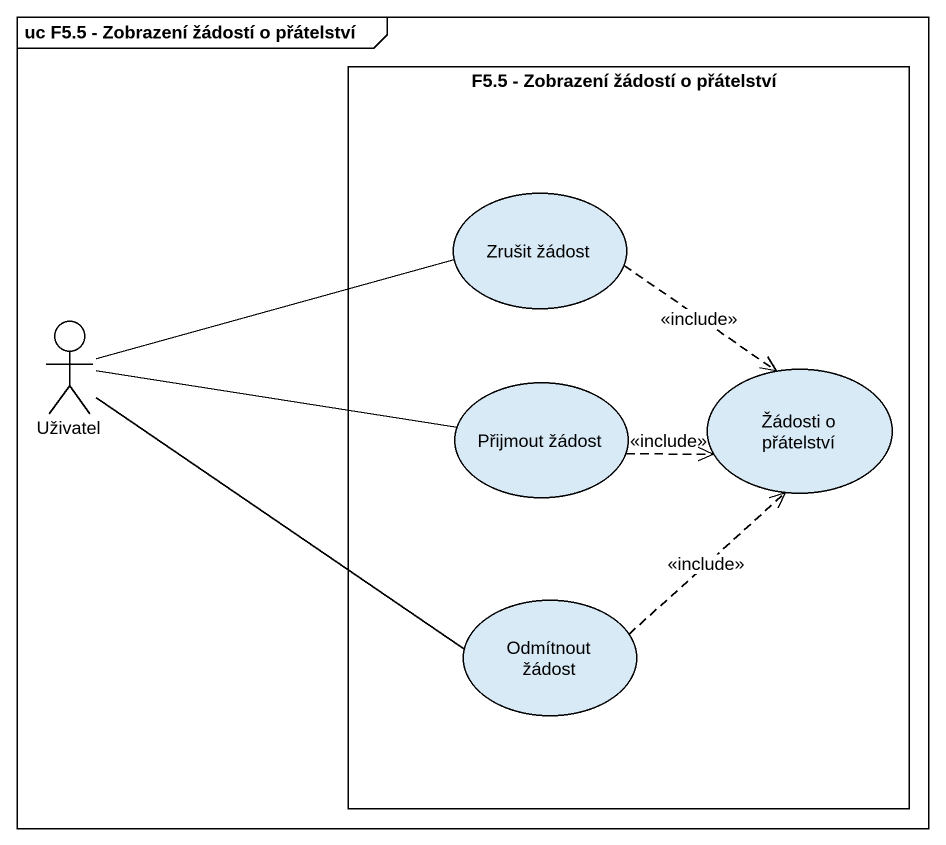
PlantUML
@startuml
mainframe uc F5.5 - Zobrazení žádostí o přátelství
rectangle "F5.5 - Zobrazení žádostí o přátelství" as F5_5_Zobrazení_žádostí_o {
  usecase "Zrušit žádost" as Zrušit_žádost
  usecase "Přijmout žádost" as Přijmout_žádost
  usecase "Žádosti o přátelství" as Žádosti_o_přátelství
  usecase "Odmítnout žádost" as Odmítnout_žádost
}
actor Uživatel
Zrušit_žádost ..> Žádosti_o_přátelství : <<include>>
Uživatel -right- Zrušit_žádost
Uživatel -right- Přijmout_žádost
Uživatel -right- Odmítnout_žádost
Přijmout_žádost .right.> Žádosti_o_přátelství : <<include>>
Odmítnout_žádost .up.> Žádosti_o_přátelství : <<include>>
@enduml
